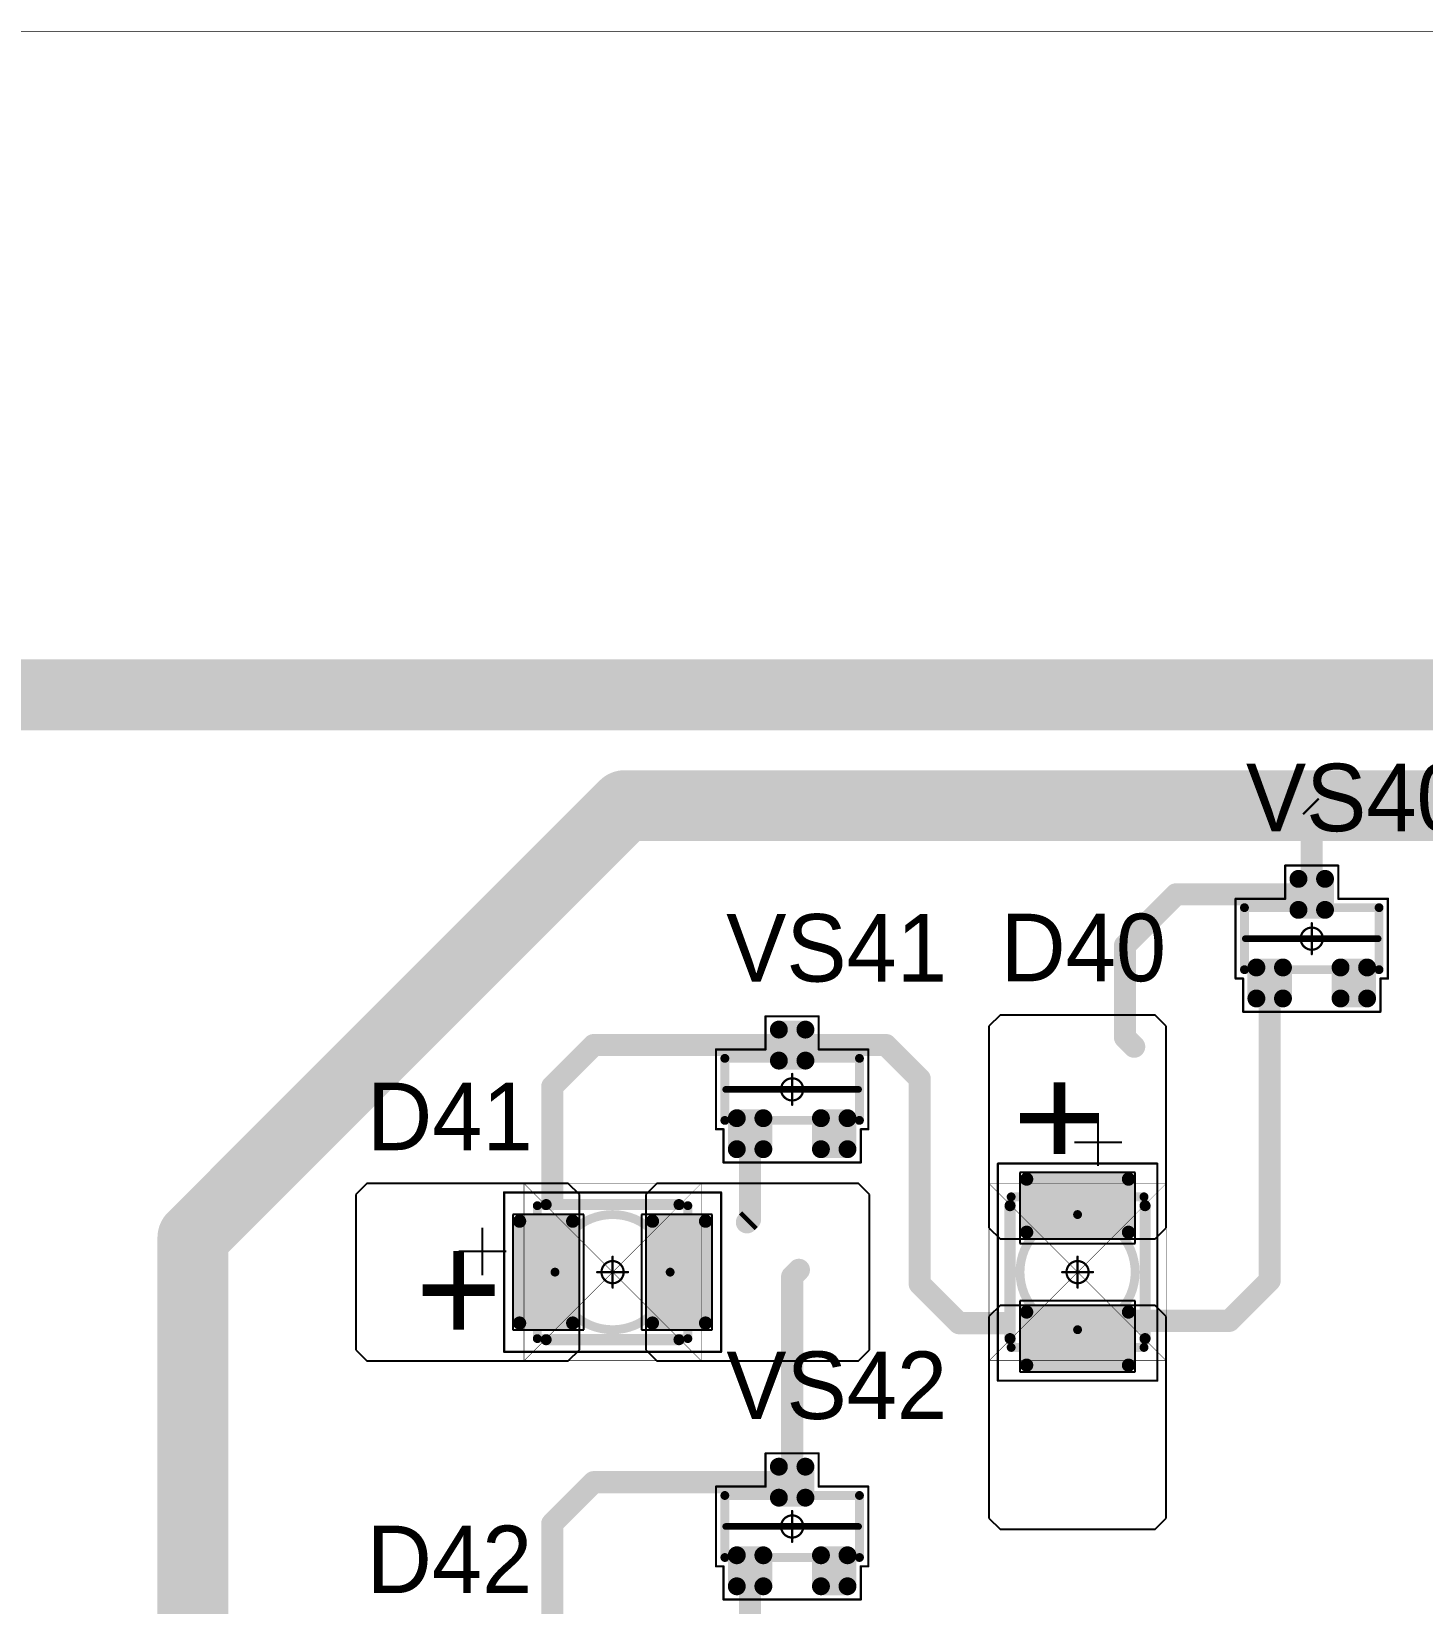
# Model space of a CAD drawing. Header units: millimetres. Extents: x 0 to 775, y 25 to 939.
# Drawn here: x 150.21 to 181.62, y 179.92 to 215.41 of the extents above; entities that cross this region are included whole.
import ezdxf

# ---------------------------------------------------------------- set-up
doc = ezdxf.new("R2010")
doc.units = ezdxf.units.MM
for name, color, linetype in [('Mechanical13', 56, 'Continuous'), ('Mechanical15', 56, 'Continuous'), ('Mechanical3', 76, 'Continuous'), ('Mechanical9', 56, 'Continuous'), ('TopLayer', 1, 'Continuous'), ('TopOverlay', 2, 'Continuous'), ('TopPaste', 8, 'Continuous'), ('TopSolder', 216, 'Continuous')]:
    doc.layers.add(name, color=color, linetype=linetype)

# ---------------------------------------------------------------- blocks, each defined once
blk = doc.blocks.new('SOT23_27')
at = {"layer": 'Mechanical13', "const_width": 0.2}
for points in [[(-0.7, 1.52), (0.7, 1.52)], [(-0.7, 1.52), (-0.7, -1.52)], [(0.7, 1.52), (0.7, -1.52)], [(-0.7, -1.52), (0.7, -1.52)]]:
    blk.add_lwpolyline(points, dxfattribs=at)
at = {"layer": 'Mechanical13', "const_width": 0.1}
for points in [[(-0.75, 1.52, 1), (-0.65, 1.52, 1)], [(-0.75, 1.52, 1), (-0.65, 1.52, 1)], [(0.65, 1.52, 1), (0.75, 1.52, 1)], [(0.65, 1.52, 1), (0.75, 1.52, 1)], [(-0.75, -1.52, 1), (-0.65, -1.52, 1)], [(-0.75, -1.52, 1), (-0.65, -1.52, 1)], [(0.65, -1.52, 1), (0.75, -1.52, 1)], [(0.65, -1.52, 1), (0.75, -1.52, 1)]]:
    blk.add_lwpolyline(points, format="xyb", close=True, dxfattribs=at)
at = {"layer": 'Mechanical15', "const_width": 0.05}
for points in [[(-1.65, 1.55), (-1.65, -1.55)], [(-1.65, 1.55), (-0.9, 1.55)], [(-0.9, 1.72), (-0.9, 1.55)], [(-0.9, 1.72), (0.9, 1.72)], [(0.9, 1.72), (0.9, 0.6)], [(0, 0.35), (0, -0.35)], [(0.9, 0.6), (1.65, 0.6)], [(1.65, 0.6), (1.65, -0.6)], [(-0.35, 0), (0.35, 0)], [(0.9, -0.6), (1.65, -0.6)], [(0.9, -0.6), (0.9, -1.72)], [(-1.65, -1.55), (-0.9, -1.55)], [(-0.9, -1.55), (-0.9, -1.72)], [(-0.9, -1.72), (0.9, -1.72)]]:
    blk.add_lwpolyline(points, dxfattribs=at)
at = {"layer": 'Mechanical15'}
for points, const_width in [([(-1.662, 1.55, 1), (-1.637, 1.55, 1)], 0.025), ([(-1.662, 1.55, 1), (-1.637, 1.55, 1)], 0.025), ([(-0.913, 1.72, 1), (-0.888, 1.72, 1)], 0.025), ([(-0.913, 1.72, 1), (-0.888, 1.72, 1)], 0.025), ([(-0.913, 1.55, 1), (-0.888, 1.55, 1)], 0.025), ([(-0.913, 1.55, 1), (-0.888, 1.55, 1)], 0.025), ([(0.888, 1.72, 1), (0.913, 1.72, 1)], 0.025), ([(0.888, 1.72, 1), (0.913, 1.72, 1)], 0.025), ([(-0.012, 0.35, 1), (0.012, 0.35, 1)], 0.025), ([(0.888, 0.6, 1), (0.913, 0.6, 1)], 0.025), ([(0.888, 0.6, 1), (0.913, 0.6, 1)], 0.025), ([(1.637, 0.6, 1), (1.662, 0.6, 1)], 0.025), ([(1.637, 0.6, 1), (1.662, 0.6, 1)], 0.025), ([(-0.362, 0, 1), (-0.337, 0, 1)], 0.025), ([(0.25, 0, 1), (-0.25, 0, 1)], 0.05), ([(-0.262, 0, 1), (-0.238, 0, 1)], 0.025), ([(0.238, 0, 1), (0.262, 0, 1)], 0.025), ([(0.337, 0, 1), (0.362, 0, 1)], 0.025), ([(-0.012, -0.35, 1), (0.012, -0.35, 1)], 0.025), ([(0.888, -0.6, 1), (0.913, -0.6, 1)], 0.025), ([(0.888, -0.6, 1), (0.913, -0.6, 1)], 0.025), ([(1.637, -0.6, 1), (1.662, -0.6, 1)], 0.025), ([(1.637, -0.6, 1), (1.662, -0.6, 1)], 0.025), ([(-1.662, -1.55, 1), (-1.637, -1.55, 1)], 0.025), ([(-1.662, -1.55, 1), (-1.637, -1.55, 1)], 0.025), ([(-0.913, -1.55, 1), (-0.888, -1.55, 1)], 0.025), ([(-0.913, -1.55, 1), (-0.888, -1.55, 1)], 0.025), ([(-0.913, -1.72, 1), (-0.888, -1.72, 1)], 0.025), ([(-0.913, -1.72, 1), (-0.888, -1.72, 1)], 0.025), ([(0.888, -1.72, 1), (0.913, -1.72, 1)], 0.025), ([(0.888, -1.72, 1), (0.913, -1.72, 1)], 0.025)]:
    blk.add_lwpolyline(points, format="xyb", close=True, dxfattribs=dict(at, const_width=const_width))
at = {"layer": 'TopLayer', "const_width": 0.1}
for points in [[(-1.4, 1.25, 1), (-1.3, 1.25, 1)], [(-0.7, 1.25, 1), (-0.6, 1.25, 1)], [(-1.4, 0.65, 1), (-1.3, 0.65, 1)], [(-0.7, 0.65, 1), (-0.6, 0.65, 1)], [(0.6, 0.3, 1), (0.7, 0.3, 1)], [(1.3, 0.3, 1), (1.4, 0.3, 1)], [(0.6, -0.3, 1), (0.7, -0.3, 1)], [(1.3, -0.3, 1), (1.4, -0.3, 1)], [(-1.4, -0.65, 1), (-1.3, -0.65, 1)], [(-0.7, -0.65, 1), (-0.6, -0.65, 1)], [(-1.4, -1.25, 1), (-1.3, -1.25, 1)], [(-0.7, -1.25, 1), (-0.6, -1.25, 1)]]:
    blk.add_lwpolyline(points, format="xyb", close=True, dxfattribs=at)
at = {"layer": 'TopLayer'}
for points in [[(-1.45, 1.25), (-1.45, 0.65), (-0.55, 1.25), (-0.55, 0.65)], [(-1.35, 1.35), (-1.35, 0.55), (-0.65, 1.35), (-0.65, 0.55)], [(0.65, 0.4), (0.65, -0.4), (1.35, 0.4), (1.35, -0.4)], [(0.55, 0.3), (0.55, -0.3), (1.45, 0.3), (1.45, -0.3)], [(-1.45, -0.65), (-1.45, -1.25), (-0.55, -0.65), (-0.55, -1.25)], [(-1.35, -0.55), (-1.35, -1.35), (-0.65, -0.55), (-0.65, -1.35)]]:
    blk.add_solid(points, dxfattribs=at)
at = {"layer": 'TopOverlay', "const_width": 0.15}
blk.add_lwpolyline([(0, 1.5), (0, -1.5)], dxfattribs=at)
at = {"layer": 'TopOverlay', "const_width": 0.075}
for points in [[(-0.038, 1.5, 1), (0.038, 1.5, 1)], [(-0.038, -1.5, 1), (0.038, -1.5, 1)]]:
    blk.add_lwpolyline(points, format="xyb", close=True, dxfattribs=at)
at = {"layer": 'TopPaste', "const_width": 0.075}
for points in [[(-1.387, 1.25, 1), (-1.313, 1.25, 1)], [(-0.687, 1.25, 1), (-0.613, 1.25, 1)], [(-1.387, 0.65, 1), (-1.313, 0.65, 1)], [(-0.687, 0.65, 1), (-0.613, 0.65, 1)], [(0.613, 0.3, 1), (0.687, 0.3, 1)], [(1.313, 0.3, 1), (1.387, 0.3, 1)], [(0.613, -0.3, 1), (0.687, -0.3, 1)], [(1.313, -0.3, 1), (1.387, -0.3, 1)], [(-1.387, -0.65, 1), (-1.313, -0.65, 1)], [(-0.687, -0.65, 1), (-0.613, -0.65, 1)], [(-1.387, -1.25, 1), (-1.313, -1.25, 1)], [(-0.687, -1.25, 1), (-0.613, -1.25, 1)]]:
    blk.add_lwpolyline(points, format="xyb", close=True, dxfattribs=at)
at = {"layer": 'TopPaste'}
for points in [[(-1.425, 1.25), (-1.425, 0.65), (-0.575, 1.25), (-0.575, 0.65)], [(-1.35, 1.325), (-1.35, 0.575), (-0.65, 1.325), (-0.65, 0.575)], [(0.65, 0.375), (0.65, -0.375), (1.35, 0.375), (1.35, -0.375)], [(0.575, 0.3), (0.575, -0.3), (1.425, 0.3), (1.425, -0.3)], [(-1.425, -0.65), (-1.425, -1.25), (-0.575, -0.65), (-0.575, -1.25)], [(-1.35, -0.575), (-1.35, -1.325), (-0.65, -0.575), (-0.65, -1.325)]]:
    blk.add_solid(points, dxfattribs=at)
at = {"layer": 'TopSolder', "const_width": 0.202}
for points in [[(-1.451, 1.25, 1), (-1.249, 1.25, 1)], [(-0.751, 1.25, 1), (-0.549, 1.25, 1)], [(-1.451, 0.65, 1), (-1.249, 0.65, 1)], [(-0.751, 0.65, 1), (-0.549, 0.65, 1)], [(0.549, 0.3, 1), (0.751, 0.3, 1)], [(1.249, 0.3, 1), (1.451, 0.3, 1)], [(0.549, -0.3, 1), (0.751, -0.3, 1)], [(1.249, -0.3, 1), (1.451, -0.3, 1)], [(-1.451, -0.65, 1), (-1.249, -0.65, 1)], [(-0.751, -0.65, 1), (-0.549, -0.65, 1)], [(-1.451, -1.25, 1), (-1.249, -1.25, 1)], [(-0.751, -1.25, 1), (-0.549, -1.25, 1)]]:
    blk.add_lwpolyline(points, format="xyb", close=True, dxfattribs=at)
at = {"layer": 'TopSolder'}
for points in [[(-1.35, 1.452), (-1.35, 0.448), (-0.65, 1.452), (-0.65, 0.448)], [(-1.552, 1.25), (-1.552, 0.65), (-0.448, 1.25), (-0.448, 0.65)], [(0.65, 0.502), (0.65, -0.502), (1.35, 0.502), (1.35, -0.502)], [(0.448, 0.3), (0.448, -0.3), (1.552, 0.3), (1.552, -0.3)], [(-1.552, -0.65), (-1.552, -1.25), (-0.448, -0.65), (-0.448, -1.25)], [(-1.35, -0.448), (-1.35, -1.452), (-0.65, -0.448), (-0.65, -1.452)]]:
    blk.add_solid(points, dxfattribs=at)
blk = doc.blocks.new('SOT23_28')
at = {"layer": 'Mechanical13', "const_width": 0.2}
for points in [[(-0.7, 1.52), (0.7, 1.52)], [(-0.7, 1.52), (-0.7, -1.52)], [(0.7, 1.52), (0.7, -1.52)], [(-0.7, -1.52), (0.7, -1.52)]]:
    blk.add_lwpolyline(points, dxfattribs=at)
at = {"layer": 'Mechanical13', "const_width": 0.1}
for points in [[(-0.75, 1.52, 1), (-0.65, 1.52, 1)], [(-0.75, 1.52, 1), (-0.65, 1.52, 1)], [(0.65, 1.52, 1), (0.75, 1.52, 1)], [(0.65, 1.52, 1), (0.75, 1.52, 1)], [(-0.75, -1.52, 1), (-0.65, -1.52, 1)], [(-0.75, -1.52, 1), (-0.65, -1.52, 1)], [(0.65, -1.52, 1), (0.75, -1.52, 1)], [(0.65, -1.52, 1), (0.75, -1.52, 1)]]:
    blk.add_lwpolyline(points, format="xyb", close=True, dxfattribs=at)
at = {"layer": 'Mechanical15', "const_width": 0.05}
for points in [[(-1.65, 1.55), (-1.65, -1.55)], [(-1.65, 1.55), (-0.9, 1.55)], [(-0.9, 1.72), (-0.9, 1.55)], [(-0.9, 1.72), (0.9, 1.72)], [(0.9, 1.72), (0.9, 0.6)], [(0, 0.35), (0, -0.35)], [(0.9, 0.6), (1.65, 0.6)], [(1.65, 0.6), (1.65, -0.6)], [(-0.35, 0), (0.35, 0)], [(0.9, -0.6), (1.65, -0.6)], [(0.9, -0.6), (0.9, -1.72)], [(-1.65, -1.55), (-0.9, -1.55)], [(-0.9, -1.55), (-0.9, -1.72)], [(-0.9, -1.72), (0.9, -1.72)]]:
    blk.add_lwpolyline(points, dxfattribs=at)
at = {"layer": 'Mechanical15'}
for points, const_width in [([(-1.662, 1.55, 1), (-1.637, 1.55, 1)], 0.025), ([(-1.662, 1.55, 1), (-1.637, 1.55, 1)], 0.025), ([(-0.913, 1.72, 1), (-0.888, 1.72, 1)], 0.025), ([(-0.913, 1.72, 1), (-0.888, 1.72, 1)], 0.025), ([(-0.913, 1.55, 1), (-0.888, 1.55, 1)], 0.025), ([(-0.913, 1.55, 1), (-0.888, 1.55, 1)], 0.025), ([(0.888, 1.72, 1), (0.913, 1.72, 1)], 0.025), ([(0.888, 1.72, 1), (0.913, 1.72, 1)], 0.025), ([(-0.012, 0.35, 1), (0.012, 0.35, 1)], 0.025), ([(0.888, 0.6, 1), (0.913, 0.6, 1)], 0.025), ([(0.888, 0.6, 1), (0.913, 0.6, 1)], 0.025), ([(1.637, 0.6, 1), (1.662, 0.6, 1)], 0.025), ([(1.637, 0.6, 1), (1.662, 0.6, 1)], 0.025), ([(-0.362, 0, 1), (-0.337, 0, 1)], 0.025), ([(0.25, 0, 1), (-0.25, 0, 1)], 0.05), ([(-0.262, 0, 1), (-0.238, 0, 1)], 0.025), ([(0.238, 0, 1), (0.262, 0, 1)], 0.025), ([(0.337, 0, 1), (0.362, 0, 1)], 0.025), ([(-0.012, -0.35, 1), (0.012, -0.35, 1)], 0.025), ([(0.888, -0.6, 1), (0.913, -0.6, 1)], 0.025), ([(0.888, -0.6, 1), (0.913, -0.6, 1)], 0.025), ([(1.637, -0.6, 1), (1.662, -0.6, 1)], 0.025), ([(1.637, -0.6, 1), (1.662, -0.6, 1)], 0.025), ([(-1.662, -1.55, 1), (-1.637, -1.55, 1)], 0.025), ([(-1.662, -1.55, 1), (-1.637, -1.55, 1)], 0.025), ([(-0.913, -1.55, 1), (-0.888, -1.55, 1)], 0.025), ([(-0.913, -1.55, 1), (-0.888, -1.55, 1)], 0.025), ([(-0.913, -1.72, 1), (-0.888, -1.72, 1)], 0.025), ([(-0.913, -1.72, 1), (-0.888, -1.72, 1)], 0.025), ([(0.888, -1.72, 1), (0.913, -1.72, 1)], 0.025), ([(0.888, -1.72, 1), (0.913, -1.72, 1)], 0.025)]:
    blk.add_lwpolyline(points, format="xyb", close=True, dxfattribs=dict(at, const_width=const_width))
at = {"layer": 'TopLayer', "const_width": 0.1}
for points in [[(-1.4, 1.25, 1), (-1.3, 1.25, 1)], [(-0.7, 1.25, 1), (-0.6, 1.25, 1)], [(-1.4, 0.65, 1), (-1.3, 0.65, 1)], [(-0.7, 0.65, 1), (-0.6, 0.65, 1)], [(0.6, 0.3, 1), (0.7, 0.3, 1)], [(1.3, 0.3, 1), (1.4, 0.3, 1)], [(0.6, -0.3, 1), (0.7, -0.3, 1)], [(1.3, -0.3, 1), (1.4, -0.3, 1)], [(-1.4, -0.65, 1), (-1.3, -0.65, 1)], [(-0.7, -0.65, 1), (-0.6, -0.65, 1)], [(-1.4, -1.25, 1), (-1.3, -1.25, 1)], [(-0.7, -1.25, 1), (-0.6, -1.25, 1)]]:
    blk.add_lwpolyline(points, format="xyb", close=True, dxfattribs=at)
at = {"layer": 'TopLayer'}
for points in [[(-1.45, 1.25), (-1.45, 0.65), (-0.55, 1.25), (-0.55, 0.65)], [(-1.35, 1.35), (-1.35, 0.55), (-0.65, 1.35), (-0.65, 0.55)], [(0.65, 0.4), (0.65, -0.4), (1.35, 0.4), (1.35, -0.4)], [(0.55, 0.3), (0.55, -0.3), (1.45, 0.3), (1.45, -0.3)], [(-1.45, -0.65), (-1.45, -1.25), (-0.55, -0.65), (-0.55, -1.25)], [(-1.35, -0.55), (-1.35, -1.35), (-0.65, -0.55), (-0.65, -1.35)]]:
    blk.add_solid(points, dxfattribs=at)
at = {"layer": 'TopOverlay', "const_width": 0.15}
blk.add_lwpolyline([(0, 1.5), (0, -1.5)], dxfattribs=at)
at = {"layer": 'TopOverlay', "const_width": 0.075}
for points in [[(-0.038, 1.5, 1), (0.038, 1.5, 1)], [(-0.038, -1.5, 1), (0.038, -1.5, 1)]]:
    blk.add_lwpolyline(points, format="xyb", close=True, dxfattribs=at)
at = {"layer": 'TopPaste', "const_width": 0.075}
for points in [[(-1.387, 1.25, 1), (-1.313, 1.25, 1)], [(-0.687, 1.25, 1), (-0.613, 1.25, 1)], [(-1.387, 0.65, 1), (-1.313, 0.65, 1)], [(-0.687, 0.65, 1), (-0.613, 0.65, 1)], [(0.613, 0.3, 1), (0.687, 0.3, 1)], [(1.313, 0.3, 1), (1.387, 0.3, 1)], [(0.613, -0.3, 1), (0.687, -0.3, 1)], [(1.313, -0.3, 1), (1.387, -0.3, 1)], [(-1.387, -0.65, 1), (-1.313, -0.65, 1)], [(-0.687, -0.65, 1), (-0.613, -0.65, 1)], [(-1.387, -1.25, 1), (-1.313, -1.25, 1)], [(-0.687, -1.25, 1), (-0.613, -1.25, 1)]]:
    blk.add_lwpolyline(points, format="xyb", close=True, dxfattribs=at)
at = {"layer": 'TopPaste'}
for points in [[(-1.425, 1.25), (-1.425, 0.65), (-0.575, 1.25), (-0.575, 0.65)], [(-1.35, 1.325), (-1.35, 0.575), (-0.65, 1.325), (-0.65, 0.575)], [(0.65, 0.375), (0.65, -0.375), (1.35, 0.375), (1.35, -0.375)], [(0.575, 0.3), (0.575, -0.3), (1.425, 0.3), (1.425, -0.3)], [(-1.425, -0.65), (-1.425, -1.25), (-0.575, -0.65), (-0.575, -1.25)], [(-1.35, -0.575), (-1.35, -1.325), (-0.65, -0.575), (-0.65, -1.325)]]:
    blk.add_solid(points, dxfattribs=at)
at = {"layer": 'TopSolder', "const_width": 0.202}
for points in [[(-1.451, 1.25, 1), (-1.249, 1.25, 1)], [(-0.751, 1.25, 1), (-0.549, 1.25, 1)], [(-1.451, 0.65, 1), (-1.249, 0.65, 1)], [(-0.751, 0.65, 1), (-0.549, 0.65, 1)], [(0.549, 0.3, 1), (0.751, 0.3, 1)], [(1.249, 0.3, 1), (1.451, 0.3, 1)], [(0.549, -0.3, 1), (0.751, -0.3, 1)], [(1.249, -0.3, 1), (1.451, -0.3, 1)], [(-1.451, -0.65, 1), (-1.249, -0.65, 1)], [(-0.751, -0.65, 1), (-0.549, -0.65, 1)], [(-1.451, -1.25, 1), (-1.249, -1.25, 1)], [(-0.751, -1.25, 1), (-0.549, -1.25, 1)]]:
    blk.add_lwpolyline(points, format="xyb", close=True, dxfattribs=at)
at = {"layer": 'TopSolder'}
for points in [[(-1.35, 1.452), (-1.35, 0.448), (-0.65, 1.452), (-0.65, 0.448)], [(-1.552, 1.25), (-1.552, 0.65), (-0.448, 1.25), (-0.448, 0.65)], [(0.65, 0.502), (0.65, -0.502), (1.35, 0.502), (1.35, -0.502)], [(0.448, 0.3), (0.448, -0.3), (1.552, 0.3), (1.552, -0.3)], [(-1.552, -0.65), (-1.552, -1.25), (-0.448, -0.65), (-0.448, -1.25)], [(-1.35, -0.448), (-1.35, -1.452), (-0.65, -0.448), (-0.65, -1.452)]]:
    blk.add_solid(points, dxfattribs=at)
blk = doc.blocks.new('SOT23_29')
at = {"layer": 'Mechanical13', "const_width": 0.2}
for points in [[(-0.7, 1.52), (0.7, 1.52)], [(-0.7, 1.52), (-0.7, -1.52)], [(0.7, 1.52), (0.7, -1.52)], [(-0.7, -1.52), (0.7, -1.52)]]:
    blk.add_lwpolyline(points, dxfattribs=at)
at = {"layer": 'Mechanical13', "const_width": 0.1}
for points in [[(-0.75, 1.52, 1), (-0.65, 1.52, 1)], [(-0.75, 1.52, 1), (-0.65, 1.52, 1)], [(0.65, 1.52, 1), (0.75, 1.52, 1)], [(0.65, 1.52, 1), (0.75, 1.52, 1)], [(-0.75, -1.52, 1), (-0.65, -1.52, 1)], [(-0.75, -1.52, 1), (-0.65, -1.52, 1)], [(0.65, -1.52, 1), (0.75, -1.52, 1)], [(0.65, -1.52, 1), (0.75, -1.52, 1)]]:
    blk.add_lwpolyline(points, format="xyb", close=True, dxfattribs=at)
at = {"layer": 'Mechanical15', "const_width": 0.05}
for points in [[(-1.65, 1.55), (-1.65, -1.55)], [(-1.65, 1.55), (-0.9, 1.55)], [(-0.9, 1.72), (-0.9, 1.55)], [(-0.9, 1.72), (0.9, 1.72)], [(0.9, 1.72), (0.9, 0.6)], [(0, 0.35), (0, -0.35)], [(0.9, 0.6), (1.65, 0.6)], [(1.65, 0.6), (1.65, -0.6)], [(-0.35, 0), (0.35, 0)], [(0.9, -0.6), (1.65, -0.6)], [(0.9, -0.6), (0.9, -1.72)], [(-1.65, -1.55), (-0.9, -1.55)], [(-0.9, -1.55), (-0.9, -1.72)], [(-0.9, -1.72), (0.9, -1.72)]]:
    blk.add_lwpolyline(points, dxfattribs=at)
at = {"layer": 'Mechanical15'}
for points, const_width in [([(-1.662, 1.55, 1), (-1.637, 1.55, 1)], 0.025), ([(-1.662, 1.55, 1), (-1.637, 1.55, 1)], 0.025), ([(-0.913, 1.72, 1), (-0.888, 1.72, 1)], 0.025), ([(-0.913, 1.72, 1), (-0.888, 1.72, 1)], 0.025), ([(-0.913, 1.55, 1), (-0.888, 1.55, 1)], 0.025), ([(-0.913, 1.55, 1), (-0.888, 1.55, 1)], 0.025), ([(0.888, 1.72, 1), (0.913, 1.72, 1)], 0.025), ([(0.888, 1.72, 1), (0.913, 1.72, 1)], 0.025), ([(-0.012, 0.35, 1), (0.012, 0.35, 1)], 0.025), ([(0.888, 0.6, 1), (0.913, 0.6, 1)], 0.025), ([(0.888, 0.6, 1), (0.913, 0.6, 1)], 0.025), ([(1.637, 0.6, 1), (1.662, 0.6, 1)], 0.025), ([(1.637, 0.6, 1), (1.662, 0.6, 1)], 0.025), ([(-0.362, 0, 1), (-0.337, 0, 1)], 0.025), ([(0.25, 0, 1), (-0.25, 0, 1)], 0.05), ([(-0.262, 0, 1), (-0.238, 0, 1)], 0.025), ([(0.238, 0, 1), (0.262, 0, 1)], 0.025), ([(0.337, 0, 1), (0.362, 0, 1)], 0.025), ([(-0.012, -0.35, 1), (0.012, -0.35, 1)], 0.025), ([(0.888, -0.6, 1), (0.913, -0.6, 1)], 0.025), ([(0.888, -0.6, 1), (0.913, -0.6, 1)], 0.025), ([(1.637, -0.6, 1), (1.662, -0.6, 1)], 0.025), ([(1.637, -0.6, 1), (1.662, -0.6, 1)], 0.025), ([(-1.662, -1.55, 1), (-1.637, -1.55, 1)], 0.025), ([(-1.662, -1.55, 1), (-1.637, -1.55, 1)], 0.025), ([(-0.913, -1.55, 1), (-0.888, -1.55, 1)], 0.025), ([(-0.913, -1.55, 1), (-0.888, -1.55, 1)], 0.025), ([(-0.913, -1.72, 1), (-0.888, -1.72, 1)], 0.025), ([(-0.913, -1.72, 1), (-0.888, -1.72, 1)], 0.025), ([(0.888, -1.72, 1), (0.913, -1.72, 1)], 0.025), ([(0.888, -1.72, 1), (0.913, -1.72, 1)], 0.025)]:
    blk.add_lwpolyline(points, format="xyb", close=True, dxfattribs=dict(at, const_width=const_width))
at = {"layer": 'TopLayer', "const_width": 0.1}
for points in [[(-1.4, 1.25, 1), (-1.3, 1.25, 1)], [(-0.7, 1.25, 1), (-0.6, 1.25, 1)], [(-1.4, 0.65, 1), (-1.3, 0.65, 1)], [(-0.7, 0.65, 1), (-0.6, 0.65, 1)], [(0.6, 0.3, 1), (0.7, 0.3, 1)], [(1.3, 0.3, 1), (1.4, 0.3, 1)], [(0.6, -0.3, 1), (0.7, -0.3, 1)], [(1.3, -0.3, 1), (1.4, -0.3, 1)], [(-1.4, -0.65, 1), (-1.3, -0.65, 1)], [(-0.7, -0.65, 1), (-0.6, -0.65, 1)], [(-1.4, -1.25, 1), (-1.3, -1.25, 1)], [(-0.7, -1.25, 1), (-0.6, -1.25, 1)]]:
    blk.add_lwpolyline(points, format="xyb", close=True, dxfattribs=at)
at = {"layer": 'TopLayer'}
for points in [[(-1.45, 1.25), (-1.45, 0.65), (-0.55, 1.25), (-0.55, 0.65)], [(-1.35, 1.35), (-1.35, 0.55), (-0.65, 1.35), (-0.65, 0.55)], [(0.65, 0.4), (0.65, -0.4), (1.35, 0.4), (1.35, -0.4)], [(0.55, 0.3), (0.55, -0.3), (1.45, 0.3), (1.45, -0.3)], [(-1.45, -0.65), (-1.45, -1.25), (-0.55, -0.65), (-0.55, -1.25)], [(-1.35, -0.55), (-1.35, -1.35), (-0.65, -0.55), (-0.65, -1.35)]]:
    blk.add_solid(points, dxfattribs=at)
at = {"layer": 'TopOverlay', "const_width": 0.15}
blk.add_lwpolyline([(0, 1.5), (0, -1.5)], dxfattribs=at)
at = {"layer": 'TopOverlay', "const_width": 0.075}
for points in [[(-0.038, 1.5, 1), (0.038, 1.5, 1)], [(-0.038, -1.5, 1), (0.038, -1.5, 1)]]:
    blk.add_lwpolyline(points, format="xyb", close=True, dxfattribs=at)
at = {"layer": 'TopPaste', "const_width": 0.075}
for points in [[(-1.387, 1.25, 1), (-1.313, 1.25, 1)], [(-0.687, 1.25, 1), (-0.613, 1.25, 1)], [(-1.387, 0.65, 1), (-1.313, 0.65, 1)], [(-0.687, 0.65, 1), (-0.613, 0.65, 1)], [(0.613, 0.3, 1), (0.687, 0.3, 1)], [(1.313, 0.3, 1), (1.387, 0.3, 1)], [(0.613, -0.3, 1), (0.687, -0.3, 1)], [(1.313, -0.3, 1), (1.387, -0.3, 1)], [(-1.387, -0.65, 1), (-1.313, -0.65, 1)], [(-0.687, -0.65, 1), (-0.613, -0.65, 1)], [(-1.387, -1.25, 1), (-1.313, -1.25, 1)], [(-0.687, -1.25, 1), (-0.613, -1.25, 1)]]:
    blk.add_lwpolyline(points, format="xyb", close=True, dxfattribs=at)
at = {"layer": 'TopPaste'}
for points in [[(-1.425, 1.25), (-1.425, 0.65), (-0.575, 1.25), (-0.575, 0.65)], [(-1.35, 1.325), (-1.35, 0.575), (-0.65, 1.325), (-0.65, 0.575)], [(0.65, 0.375), (0.65, -0.375), (1.35, 0.375), (1.35, -0.375)], [(0.575, 0.3), (0.575, -0.3), (1.425, 0.3), (1.425, -0.3)], [(-1.425, -0.65), (-1.425, -1.25), (-0.575, -0.65), (-0.575, -1.25)], [(-1.35, -0.575), (-1.35, -1.325), (-0.65, -0.575), (-0.65, -1.325)]]:
    blk.add_solid(points, dxfattribs=at)
at = {"layer": 'TopSolder', "const_width": 0.202}
for points in [[(-1.451, 1.25, 1), (-1.249, 1.25, 1)], [(-0.751, 1.25, 1), (-0.549, 1.25, 1)], [(-1.451, 0.65, 1), (-1.249, 0.65, 1)], [(-0.751, 0.65, 1), (-0.549, 0.65, 1)], [(0.549, 0.3, 1), (0.751, 0.3, 1)], [(1.249, 0.3, 1), (1.451, 0.3, 1)], [(0.549, -0.3, 1), (0.751, -0.3, 1)], [(1.249, -0.3, 1), (1.451, -0.3, 1)], [(-1.451, -0.65, 1), (-1.249, -0.65, 1)], [(-0.751, -0.65, 1), (-0.549, -0.65, 1)], [(-1.451, -1.25, 1), (-1.249, -1.25, 1)], [(-0.751, -1.25, 1), (-0.549, -1.25, 1)]]:
    blk.add_lwpolyline(points, format="xyb", close=True, dxfattribs=at)
at = {"layer": 'TopSolder'}
for points in [[(-1.35, 1.452), (-1.35, 0.448), (-0.65, 1.452), (-0.65, 0.448)], [(-1.552, 1.25), (-1.552, 0.65), (-0.448, 1.25), (-0.448, 0.65)], [(0.65, 0.502), (0.65, -0.502), (1.35, 0.502), (1.35, -0.502)], [(0.448, 0.3), (0.448, -0.3), (1.552, 0.3), (1.552, -0.3)], [(-1.552, -0.65), (-1.552, -1.25), (-0.448, -0.65), (-0.448, -1.25)], [(-1.35, -0.448), (-1.35, -1.452), (-0.65, -0.448), (-0.65, -1.452)]]:
    blk.add_solid(points, dxfattribs=at)
blk = doc.blocks.new('T66G_121')
at = {"layer": 'Mechanical13'}
for p, q in [((2.936, 0.071), (2.936, -1)), ((2.4, -0.464), (3.471, -0.464))]:
    blk.add_line(p, q, dxfattribs=at)
at = {"layer": 'Mechanical13', "const_width": 0.2}
for points in [[(-1.7, 1.5), (-1.7, -1.5)], [(1.7, 1.5), (-1.7, 1.5)], [(1.7, 1.5), (1.7, -1.5)], [(1.7, -1.5), (-1.7, -1.5)]]:
    blk.add_lwpolyline(points, dxfattribs=at)
at = {"layer": 'Mechanical13'}
for points, const_width in [([(-1.75, 1.5, 1), (-1.65, 1.5, 1)], 0.1), ([(-1.75, 1.5, 1), (-1.65, 1.5, 1)], 0.1), ([(1.65, 1.5, 1), (1.75, 1.5, 1)], 0.1), ([(1.65, 1.5, 1), (1.75, 1.5, 1)], 0.1), ([(1.3, 0, 1), (-1.3, 0, 1)], 0.2), ([(-1.35, 0, 1), (-1.25, 0, 1)], 0.1), ([(1.25, 0, 1), (1.35, 0, 1)], 0.1), ([(-1.75, -1.5, 1), (-1.65, -1.5, 1)], 0.1), ([(-1.75, -1.5, 1), (-1.65, -1.5, 1)], 0.1), ([(1.65, -1.5, 1), (1.75, -1.5, 1)], 0.1), ([(1.65, -1.5, 1), (1.75, -1.5, 1)], 0.1)]:
    blk.add_lwpolyline(points, format="xyb", close=True, dxfattribs=dict(at, const_width=const_width))
at = {"layer": 'Mechanical15', "const_width": 0.05}
for points in [[(2.45, 1.8), (-2.45, 1.8)], [(-2.45, 1.8), (-2.45, -1.8)], [(2.45, 1.8), (2.45, -1.8)], [(0, 0.35), (0, -0.35)], [(0.35, 0), (-0.35, 0)], [(2.45, -1.8), (-2.45, -1.8)]]:
    blk.add_lwpolyline(points, dxfattribs=at)
at = {"layer": 'Mechanical15'}
for points, const_width in [([(-2.462, 1.8, 1), (-2.438, 1.8, 1)], 0.025), ([(-2.462, 1.8, 1), (-2.438, 1.8, 1)], 0.025), ([(2.438, 1.8, 1), (2.462, 1.8, 1)], 0.025), ([(2.438, 1.8, 1), (2.462, 1.8, 1)], 0.025), ([(-0.012, 0.35, 1), (0.012, 0.35, 1)], 0.025), ([(-0.362, 0, 1), (-0.337, 0, 1)], 0.025), ([(0.25, 0, 1), (-0.25, 0, 1)], 0.05), ([(-0.262, 0, 1), (-0.238, 0, 1)], 0.025), ([(0.238, 0, 1), (0.262, 0, 1)], 0.025), ([(0.337, 0, 1), (0.362, 0, 1)], 0.025), ([(-0.012, -0.35, 1), (0.012, -0.35, 1)], 0.025), ([(-2.462, -1.8, 1), (-2.438, -1.8, 1)], 0.025), ([(-2.462, -1.8, 1), (-2.438, -1.8, 1)], 0.025), ([(2.438, -1.8, 1), (2.462, -1.8, 1)], 0.025), ([(2.438, -1.8, 1), (2.462, -1.8, 1)], 0.025)]:
    blk.add_lwpolyline(points, format="xyb", close=True, dxfattribs=dict(at, const_width=const_width))
at = {"layer": 'TopLayer'}
for p, q in [((-5.55, 2), (-5.8, 1.75)), ((-1, 2), (-5.55, 2)), ((-0.75, 1.75), (-1, 2)), ((1, 2), (0.75, 1.75)), ((5.55, 2), (1, 2)), ((5.8, 1.75), (5.55, 2)), ((-5.8, 1.75), (-5.8, -1.75)), ((-0.75, -1.75), (-0.75, 1.75)), ((0.75, 1.75), (0.75, -1.75)), ((5.8, -1.75), (5.8, 1.75)), ((-5.8, -1.75), (-5.55, -2)), ((-1, -2), (-0.75, -1.75)), ((0.75, -1.75), (1, -2)), ((5.55, -2), (5.8, -1.75)), ((-5.55, -2), (-1, -2)), ((1, -2), (5.55, -2))]:
    blk.add_line(p, q, dxfattribs=at)
at = {"layer": 'TopLayer', "const_width": 0.15}
for points in [[(-2.175, 1.15, 1), (-2.025, 1.15, 1)], [(-0.975, 1.15, 1), (-0.825, 1.15, 1)], [(0.825, 1.15, 1), (0.975, 1.15, 1)], [(2.025, 1.15, 1), (2.175, 1.15, 1)], [(-2.175, -1.15, 1), (-2.025, -1.15, 1)], [(-0.975, -1.15, 1), (-0.825, -1.15, 1)], [(0.825, -1.15, 1), (0.975, -1.15, 1)], [(2.025, -1.15, 1), (2.175, -1.15, 1)]]:
    blk.add_lwpolyline(points, format="xyb", close=True, dxfattribs=at)
at = {"layer": 'TopLayer'}
for points in [[(-0.75, 1.15), (-2.25, 1.15), (-0.75, -1.15), (-2.25, -1.15)], [(-0.9, 1.3), (-2.1, 1.3), (-0.9, -1.3), (-2.1, -1.3)], [(2.25, 1.15), (0.75, 1.15), (2.25, -1.15), (0.75, -1.15)], [(2.1, 1.3), (0.9, 1.3), (2.1, -1.3), (0.9, -1.3)]]:
    blk.add_solid(points, dxfattribs=at)
at = {"layer": 'TopOverlay', "const_width": 0.25}
for points in [[(1.5, 1.525), (-1.5, 1.525)], [(1.5, -1.525), (-1.5, -1.525)]]:
    blk.add_lwpolyline(points, dxfattribs=at)
at = {"layer": 'TopOverlay', "const_width": 0.125}
for points in [[(-1.562, 1.525, 1), (-1.438, 1.525, 1)], [(1.438, 1.525, 1), (1.562, 1.525, 1)], [(-1.562, -1.525, 1), (-1.438, -1.525, 1)], [(1.438, -1.525, 1), (1.562, -1.525, 1)]]:
    blk.add_lwpolyline(points, format="xyb", close=True, dxfattribs=at)
at = {"layer": 'TopPaste', "const_width": 0.125}
for points in [[(-2.163, 1.15, 1), (-2.038, 1.15, 1)], [(-0.963, 1.15, 1), (-0.838, 1.15, 1)], [(0.838, 1.15, 1), (0.963, 1.15, 1)], [(2.038, 1.15, 1), (2.163, 1.15, 1)], [(-2.163, -1.15, 1), (-2.038, -1.15, 1)], [(-0.963, -1.15, 1), (-0.838, -1.15, 1)], [(0.838, -1.15, 1), (0.963, -1.15, 1)], [(2.038, -1.15, 1), (2.163, -1.15, 1)]]:
    blk.add_lwpolyline(points, format="xyb", close=True, dxfattribs=at)
at = {"layer": 'TopPaste'}
for points in [[(-0.775, 1.15), (-2.225, 1.15), (-0.775, -1.15), (-2.225, -1.15)], [(-0.9, 1.275), (-2.1, 1.275), (-0.9, -1.275), (-2.1, -1.275)], [(2.225, 1.15), (0.775, 1.15), (2.225, -1.15), (0.775, -1.15)], [(2.1, 1.275), (0.9, 1.275), (2.1, -1.275), (0.9, -1.275)]]:
    blk.add_solid(points, dxfattribs=at)
at = {"layer": 'TopSolder'}
for p, q in [((-2.25, 1.3), (-2.25, -1.3)), ((-0.65, 1.3), (-2.25, 1.3)), ((-0.65, -1.3), (-0.65, 1.3)), ((0.65, 1.3), (0.65, -1.3)), ((2.25, 1.3), (0.65, 1.3)), ((2.25, -1.3), (2.25, 1.3)), ((-2.25, -1.3), (-0.65, -1.3)), ((0.65, -1.3), (2.25, -1.3))]:
    blk.add_line(p, q, dxfattribs=at)
at = {"layer": 'TopOverlay'}
blk.add_text('+', height=2.5, dxfattribs=at).set_placement((2.5, -0.8))
blk = doc.blocks.new('T66G_122')
at = {"layer": 'Mechanical13'}
for p, q in [((2.936, 0.071), (2.936, -1)), ((2.4, -0.464), (3.471, -0.464))]:
    blk.add_line(p, q, dxfattribs=at)
at = {"layer": 'Mechanical13', "const_width": 0.2}
for points in [[(-1.7, 1.5), (-1.7, -1.5)], [(-1.7, 1.5), (1.7, 1.5)], [(1.7, 1.5), (1.7, -1.5)], [(-1.7, -1.5), (1.7, -1.5)]]:
    blk.add_lwpolyline(points, dxfattribs=at)
at = {"layer": 'Mechanical13'}
for points, const_width in [([(-1.75, 1.5, 1), (-1.65, 1.5, 1)], 0.1), ([(-1.75, 1.5, 1), (-1.65, 1.5, 1)], 0.1), ([(1.65, 1.5, 1), (1.75, 1.5, 1)], 0.1), ([(1.65, 1.5, 1), (1.75, 1.5, 1)], 0.1), ([(1.3, 0, 1), (-1.3, 0, 1)], 0.2), ([(-1.35, 0, 1), (-1.25, 0, 1)], 0.1), ([(1.25, 0, 1), (1.35, 0, 1)], 0.1), ([(-1.75, -1.5, 1), (-1.65, -1.5, 1)], 0.1), ([(-1.75, -1.5, 1), (-1.65, -1.5, 1)], 0.1), ([(1.65, -1.5, 1), (1.75, -1.5, 1)], 0.1), ([(1.65, -1.5, 1), (1.75, -1.5, 1)], 0.1)]:
    blk.add_lwpolyline(points, format="xyb", close=True, dxfattribs=dict(at, const_width=const_width))
at = {"layer": 'Mechanical15', "const_width": 0.05}
for points in [[(-2.45, 1.8), (2.45, 1.8)], [(-2.45, 1.8), (-2.45, -1.8)], [(2.45, 1.8), (2.45, -1.8)], [(0, 0.35), (0, -0.35)], [(-0.35, 0), (0.35, 0)], [(-2.45, -1.8), (2.45, -1.8)]]:
    blk.add_lwpolyline(points, dxfattribs=at)
at = {"layer": 'Mechanical15'}
for points, const_width in [([(-2.462, 1.8, 1), (-2.438, 1.8, 1)], 0.025), ([(-2.462, 1.8, 1), (-2.438, 1.8, 1)], 0.025), ([(2.438, 1.8, 1), (2.462, 1.8, 1)], 0.025), ([(2.438, 1.8, 1), (2.462, 1.8, 1)], 0.025), ([(-0.012, 0.35, 1), (0.012, 0.35, 1)], 0.025), ([(-0.362, 0, 1), (-0.337, 0, 1)], 0.025), ([(0.25, 0, 1), (-0.25, 0, 1)], 0.05), ([(-0.262, 0, 1), (-0.238, 0, 1)], 0.025), ([(0.238, 0, 1), (0.262, 0, 1)], 0.025), ([(0.337, 0, 1), (0.362, 0, 1)], 0.025), ([(-0.012, -0.35, 1), (0.012, -0.35, 1)], 0.025), ([(-2.462, -1.8, 1), (-2.438, -1.8, 1)], 0.025), ([(-2.462, -1.8, 1), (-2.438, -1.8, 1)], 0.025), ([(2.438, -1.8, 1), (2.462, -1.8, 1)], 0.025), ([(2.438, -1.8, 1), (2.462, -1.8, 1)], 0.025)]:
    blk.add_lwpolyline(points, format="xyb", close=True, dxfattribs=dict(at, const_width=const_width))
at = {"layer": 'TopLayer'}
for p, q in [((-5.55, 2), (-5.8, 1.75)), ((-1, 2), (-5.55, 2)), ((-0.75, 1.75), (-1, 2)), ((1, 2), (0.75, 1.75)), ((5.55, 2), (1, 2)), ((5.8, 1.75), (5.55, 2)), ((-5.8, 1.75), (-5.8, -1.75)), ((-0.75, -1.75), (-0.75, 1.75)), ((0.75, 1.75), (0.75, -1.75)), ((5.8, -1.75), (5.8, 1.75)), ((-5.8, -1.75), (-5.55, -2)), ((-1, -2), (-0.75, -1.75)), ((0.75, -1.75), (1, -2)), ((5.55, -2), (5.8, -1.75)), ((-5.55, -2), (-1, -2)), ((1, -2), (5.55, -2))]:
    blk.add_line(p, q, dxfattribs=at)
at = {"layer": 'TopLayer', "const_width": 0.15}
for points in [[(-2.175, 1.15, 1), (-2.025, 1.15, 1)], [(-0.975, 1.15, 1), (-0.825, 1.15, 1)], [(0.825, 1.15, 1), (0.975, 1.15, 1)], [(2.025, 1.15, 1), (2.175, 1.15, 1)], [(-2.175, -1.15, 1), (-2.025, -1.15, 1)], [(-0.975, -1.15, 1), (-0.825, -1.15, 1)], [(0.825, -1.15, 1), (0.975, -1.15, 1)], [(2.025, -1.15, 1), (2.175, -1.15, 1)]]:
    blk.add_lwpolyline(points, format="xyb", close=True, dxfattribs=at)
at = {"layer": 'TopLayer'}
for points in [[(-0.75, 1.15), (-2.25, 1.15), (-0.75, -1.15), (-2.25, -1.15)], [(-0.9, 1.3), (-2.1, 1.3), (-0.9, -1.3), (-2.1, -1.3)], [(2.25, 1.15), (0.75, 1.15), (2.25, -1.15), (0.75, -1.15)], [(2.1, 1.3), (0.9, 1.3), (2.1, -1.3), (0.9, -1.3)]]:
    blk.add_solid(points, dxfattribs=at)
at = {"layer": 'TopOverlay', "const_width": 0.25}
for points in [[(-1.5, 1.525), (1.5, 1.525)], [(-1.5, -1.525), (1.5, -1.525)]]:
    blk.add_lwpolyline(points, dxfattribs=at)
at = {"layer": 'TopOverlay', "const_width": 0.125}
for points in [[(-1.562, 1.525, 1), (-1.438, 1.525, 1)], [(1.438, 1.525, 1), (1.562, 1.525, 1)], [(-1.562, -1.525, 1), (-1.438, -1.525, 1)], [(1.438, -1.525, 1), (1.562, -1.525, 1)]]:
    blk.add_lwpolyline(points, format="xyb", close=True, dxfattribs=at)
at = {"layer": 'TopPaste', "const_width": 0.125}
for points in [[(-2.163, 1.15, 1), (-2.038, 1.15, 1)], [(-0.963, 1.15, 1), (-0.838, 1.15, 1)], [(0.838, 1.15, 1), (0.963, 1.15, 1)], [(2.038, 1.15, 1), (2.163, 1.15, 1)], [(-2.163, -1.15, 1), (-2.038, -1.15, 1)], [(-0.963, -1.15, 1), (-0.838, -1.15, 1)], [(0.838, -1.15, 1), (0.963, -1.15, 1)], [(2.038, -1.15, 1), (2.163, -1.15, 1)]]:
    blk.add_lwpolyline(points, format="xyb", close=True, dxfattribs=at)
at = {"layer": 'TopPaste'}
for points in [[(-0.775, 1.15), (-2.225, 1.15), (-0.775, -1.15), (-2.225, -1.15)], [(-0.9, 1.275), (-2.1, 1.275), (-0.9, -1.275), (-2.1, -1.275)], [(2.225, 1.15), (0.775, 1.15), (2.225, -1.15), (0.775, -1.15)], [(2.1, 1.275), (0.9, 1.275), (2.1, -1.275), (0.9, -1.275)]]:
    blk.add_solid(points, dxfattribs=at)
at = {"layer": 'TopSolder'}
for p, q in [((-2.25, 1.3), (-2.25, -1.3)), ((-0.65, 1.3), (-2.25, 1.3)), ((-0.65, -1.3), (-0.65, 1.3)), ((0.65, 1.3), (0.65, -1.3)), ((2.25, 1.3), (0.65, 1.3)), ((2.25, -1.3), (2.25, 1.3)), ((-2.25, -1.3), (-0.65, -1.3)), ((0.65, -1.3), (2.25, -1.3))]:
    blk.add_line(p, q, dxfattribs=at)
at = {"layer": 'TopOverlay'}
blk.add_text('+', height=2.5, dxfattribs=at).set_placement((2.5, -0.8))

msp = doc.modelspace()

# ---------------------------------------------------------------- linework, layer by layer
at = {"layer": 'Mechanical3', "const_width": 0.01}
msp.add_lwpolyline([(25.4, 215.4), (309.9, 215.4)], dxfattribs=at)
at = {"layer": 'Mechanical9'}
for points, const_width in [([(161.333, 189.4), (165.333, 189.4)], 0.0127), ([(161.333, 185.4), (161.333, 189.4)], 0.0127), ([(161.333, 185.4), (165.333, 189.4)], 0.01), ([(161.333, 189.4), (165.333, 185.4)], 0.01), ([(165.333, 185.4), (165.333, 189.4)], 0.0127), ([(171.833, 189.4), (175.833, 189.4)], 0.0127), ([(171.833, 185.4), (171.833, 189.4)], 0.0127), ([(171.833, 185.4), (175.833, 189.4)], 0.01), ([(171.833, 189.4), (175.833, 185.4)], 0.01), ([(175.833, 185.4), (175.833, 189.4)], 0.0127), ([(161.333, 185.4), (165.333, 185.4)], 0.0127), ([(171.833, 185.4), (175.833, 185.4)], 0.0127)]:
    msp.add_lwpolyline(points, dxfattribs=dict(at, const_width=const_width))
for points, const_width in [([(161.33, 189.4, 1), (161.336, 189.4, 1)], 0.00635), ([(161.33, 189.4, 1), (161.336, 189.4, 1)], 0.00635), ([(161.33, 189.4, 1), (161.335, 189.4, 1)], 0.005), ([(165.33, 189.4, 1), (165.336, 189.4, 1)], 0.00635), ([(165.33, 189.4, 1), (165.336, 189.4, 1)], 0.00635), ([(165.33, 189.4, 1), (165.335, 189.4, 1)], 0.005), ([(171.83, 189.4, 1), (171.836, 189.4, 1)], 0.00635), ([(171.83, 189.4, 1), (171.836, 189.4, 1)], 0.00635), ([(171.83, 189.4, 1), (171.835, 189.4, 1)], 0.005), ([(175.83, 189.4, 1), (175.836, 189.4, 1)], 0.00635), ([(175.83, 189.4, 1), (175.836, 189.4, 1)], 0.00635), ([(175.83, 189.4, 1), (175.835, 189.4, 1)], 0.005), ([(161.33, 185.4, 1), (161.336, 185.4, 1)], 0.00635), ([(161.33, 185.4, 1), (161.336, 185.4, 1)], 0.00635), ([(161.33, 185.4, 1), (161.335, 185.4, 1)], 0.005), ([(165.33, 185.4, 1), (165.336, 185.4, 1)], 0.00635), ([(165.33, 185.4, 1), (165.336, 185.4, 1)], 0.00635), ([(165.33, 185.4, 1), (165.335, 185.4, 1)], 0.005), ([(171.83, 185.4, 1), (171.836, 185.4, 1)], 0.00635), ([(171.83, 185.4, 1), (171.836, 185.4, 1)], 0.00635), ([(171.83, 185.4, 1), (171.835, 185.4, 1)], 0.005), ([(175.83, 185.4, 1), (175.836, 185.4, 1)], 0.00635), ([(175.83, 185.4, 1), (175.836, 185.4, 1)], 0.00635), ([(175.83, 185.4, 1), (175.835, 185.4, 1)], 0.005)]:
    msp.add_lwpolyline(points, format="xyb", close=True, dxfattribs=dict(at, const_width=const_width))
at = {"layer": 'TopLayer'}
for points, const_width in [([(125.107, 200.432), (244.161, 200.432)], 1.6), ([(153.856, 188.18), (163.607, 197.93)], 1.6), ([(163.607, 197.93), (179.085, 197.93)], 1.6), ([(179.085, 197.93), (210.363, 197.93)], 1.6), ([(179.085, 197.93), (179.121, 197.894)], 0.5), ([(179.121, 195.927), (179.121, 197.894)], 0.5), ([(174.905, 194.775), (176.056, 195.927)], 0.5), ([(176.056, 195.927), (179.121, 195.927)], 0.5), ([(174.905, 192.695), (174.905, 194.775)], 0.5), ([(178.171, 187.212), (178.171, 193.927)], 0.5), ([(161.971, 191.589), (162.907, 192.525)], 0.5), ([(162.907, 192.525), (167.388, 192.525)], 0.5), ([(167.388, 192.525), (169.507, 192.525)], 0.5), ([(169.507, 192.525), (170.269, 191.763)], 0.5), ([(174.905, 192.695), (175.111, 192.489)], 0.5), ([(170.269, 187.134), (170.269, 191.763)], 0.5), ([(161.971, 189.045), (161.971, 191.589)], 0.5), ([(166.438, 188.595), (166.438, 190.525)], 0.5), ([(153.856, 167.308), (153.856, 188.18)], 1.6), ([(166.367, 188.524), (166.438, 188.595)], 0.5), ([(167.388, 187.299), (167.54, 187.452)], 0.5), ([(167.388, 182.659), (167.388, 187.299)], 0.5), ([(170.269, 187.134), (171.155, 186.248)], 0.5), ([(177.26, 186.301), (178.171, 187.212)], 0.5), ([(171.155, 186.248), (172.168, 186.248)], 0.5), ([(174.819, 186.301), (177.26, 186.301)], 0.5), ([(161.971, 181.722), (162.907, 182.659)], 0.5), ([(162.907, 182.659), (167.388, 182.659)], 0.5), ([(161.971, 179.178), (161.971, 181.722)], 0.5), ([(166.438, 178.797), (166.438, 180.659)], 0.5)]:
    msp.add_lwpolyline(points, dxfattribs=dict(at, const_width=const_width))
for points, const_width in [([(163.207, 197.93, 1), (164.007, 197.93, 1)], 0.8), ([(163.207, 197.93, 1), (164.007, 197.93, 1)], 0.8), ([(178.685, 197.93, 1), (179.485, 197.93, 1)], 0.8), ([(178.685, 197.93, 1), (179.485, 197.93, 1)], 0.8), ([(178.96, 197.93, 1), (179.21, 197.93, 1)], 0.25), ([(178.996, 197.894, 1), (179.246, 197.894, 1)], 0.25), ([(178.996, 197.894, 1), (179.246, 197.894, 1)], 0.25), ([(175.931, 195.927, 1), (176.181, 195.927, 1)], 0.25), ([(175.931, 195.927, 1), (176.181, 195.927, 1)], 0.25), ([(178.996, 195.927, 1), (179.246, 195.927, 1)], 0.25), ([(178.996, 195.927, 1), (179.246, 195.927, 1)], 0.25), ([(174.78, 194.775, 1), (175.03, 194.775, 1)], 0.25), ([(174.78, 194.775, 1), (175.03, 194.775, 1)], 0.25), ([(178.046, 193.927, 1), (178.296, 193.927, 1)], 0.25), ([(162.782, 192.525, 1), (163.032, 192.525, 1)], 0.25), ([(162.782, 192.525, 1), (163.032, 192.525, 1)], 0.25), ([(167.263, 192.525, 1), (167.513, 192.525, 1)], 0.25), ([(167.263, 192.525, 1), (167.513, 192.525, 1)], 0.25), ([(169.382, 192.525, 1), (169.632, 192.525, 1)], 0.25), ([(169.382, 192.525, 1), (169.632, 192.525, 1)], 0.25), ([(174.78, 192.695, 1), (175.03, 192.695, 1)], 0.25), ([(174.78, 192.695, 1), (175.03, 192.695, 1)], 0.25), ([(174.986, 192.489, 1), (175.236, 192.489, 1)], 0.25), ([(170.144, 191.763, 1), (170.394, 191.763, 1)], 0.25), ([(170.144, 191.763, 1), (170.394, 191.763, 1)], 0.25), ([(161.846, 191.589, 1), (162.096, 191.589, 1)], 0.25), ([(161.846, 191.589, 1), (162.096, 191.589, 1)], 0.25), ([(166.313, 190.525, 1), (166.563, 190.525, 1)], 0.25), ([(161.846, 189.045, 1), (162.096, 189.045, 1)], 0.25), ([(153.456, 188.18, 1), (154.256, 188.18, 1)], 0.8), ([(153.456, 188.18, 1), (154.256, 188.18, 1)], 0.8), ([(166.313, 188.595, 1), (166.563, 188.595, 1)], 0.25), ([(166.313, 188.595, 1), (166.563, 188.595, 1)], 0.25), ([(166.242, 188.524, 1), (166.492, 188.524, 1)], 0.25), ([(167.263, 187.299, 1), (167.513, 187.299, 1)], 0.25), ([(167.263, 187.299, 1), (167.513, 187.299, 1)], 0.25), ([(167.415, 187.452, 1), (167.665, 187.452, 1)], 0.25), ([(170.144, 187.134, 1), (170.394, 187.134, 1)], 0.25), ([(170.144, 187.134, 1), (170.394, 187.134, 1)], 0.25), ([(178.046, 187.212, 1), (178.296, 187.212, 1)], 0.25), ([(178.046, 187.212, 1), (178.296, 187.212, 1)], 0.25), ([(171.03, 186.248, 1), (171.28, 186.248, 1)], 0.25), ([(171.03, 186.248, 1), (171.28, 186.248, 1)], 0.25), ([(172.043, 186.248, 1), (172.293, 186.248, 1)], 0.25), ([(174.694, 186.301, 1), (174.944, 186.301, 1)], 0.25), ([(177.135, 186.301, 1), (177.385, 186.301, 1)], 0.25), ([(177.135, 186.301, 1), (177.385, 186.301, 1)], 0.25), ([(162.782, 182.659, 1), (163.032, 182.659, 1)], 0.25), ([(162.782, 182.659, 1), (163.032, 182.659, 1)], 0.25), ([(167.263, 182.659, 1), (167.513, 182.659, 1)], 0.25), ([(167.263, 182.659, 1), (167.513, 182.659, 1)], 0.25), ([(161.846, 181.722, 1), (162.096, 181.722, 1)], 0.25), ([(161.846, 181.722, 1), (162.096, 181.722, 1)], 0.25), ([(166.313, 180.659, 1), (166.563, 180.659, 1)], 0.25)]:
    msp.add_lwpolyline(points, format="xyb", close=True, dxfattribs=dict(at, const_width=const_width))

# ---------------------------------------------------------------- block references
for name, p, rotation in [('SOT23_29', (179.121, 194.927), 90), ('SOT23_28', (167.388, 191.525), 90), ('T66G_122', (173.833, 187.4), 90), ('T66G_121', (163.333, 187.4), 180), ('SOT23_27', (167.388, 181.659), 90)]:
    msp.add_blockref(name, p, dxfattribs=dict(rotation=rotation))

# ---------------------------------------------------------------- texts
at = {"layer": 'TopOverlay'}
for s, p in [('VS40', (177.635, 197.352)), ('VS41', (165.899, 193.958)), ('D40', (172.093, 193.966)), ('D41', (157.789, 190.153)), ('VS42', (165.902, 184.084)), ('D42', (157.781, 180.154))]:
    msp.add_text(s, height=1.524, dxfattribs=at).set_placement(p)

doc.saveas('drawing.dxf')
